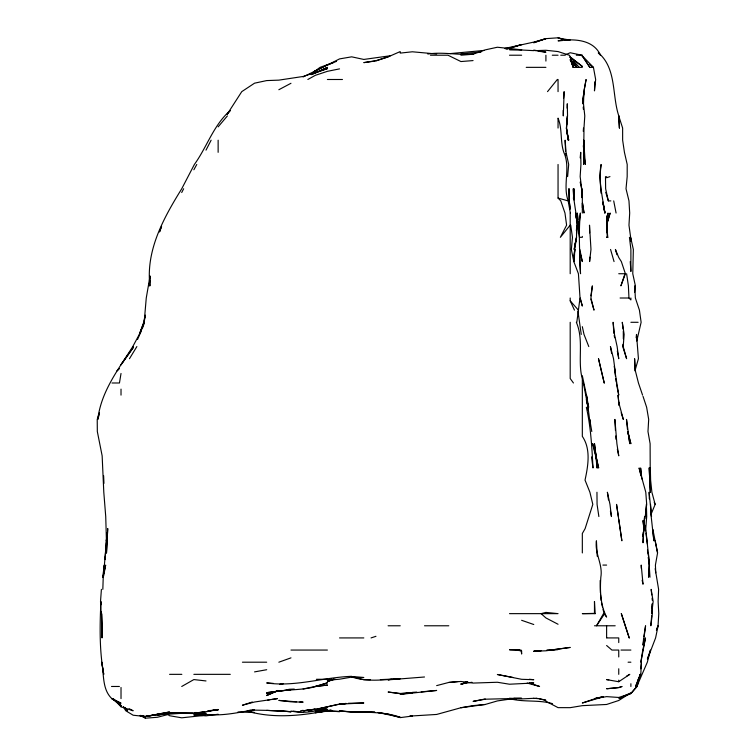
<?xml version="1.0" encoding="UTF-8"?>
<svg xmlns="http://www.w3.org/2000/svg" width="756" height="756" viewBox="0 0 756 756"><rect width="100%" height="100%" fill="white"/><g stroke="black" fill="none" stroke-linecap="round" stroke-linejoin="round"><path stroke-width="1.13" d="M588.177 410.574L586.448 395.123L582.328 375.713M583.623 150.123L583.708 140.191L585.314 164.468L583.764 153.44M652.428 603.713L652.352 613.645L650.831 625.779L651.672 615.847M600.16 580.532L600.387 592.676M643.347 531.978L643.025 542.77L644.603 516.528L643.734 525.354M583.764 140.191L583.585 164.468L583.991 128.057L584.785 115.914L583.49 103.77L583.897 91.637L586.089 79.493L584.095 90.531M150.075 280.353L149.934 285.872C145.653 250.387 163.683 217.841 181.724 188.783L194.368 164.468C207.078 146.919 213.504 125.014 230.278 110.508L227.414 114.109M102.825 589.359L103.232 577.225M574.267 261.585L574.74 249.452L576.507 237.308L576.705 225.175L576.45 230.684L576.771 227.376M594.83 81.771L594.471 90.871L595.662 79.493L593.432 67.35L582.328 55.887L589.822 67.35L593.432 67.35M567.123 108.184L567.302 103.77L567.539 115.914L566.376 128.057L568.219 140.191L566.584 128.057L567.416 115.914L566.66 124.74M589.822 257.172L589.614 261.585L590.975 249.452L589.5 225.175L589.642 232.895M652.069 609.223L652.343 603.713L652.031 608.126M574.163 258.278L574.617 249.452M106.993 536.391L106.464 544.112M582.328 207.664L582.328 193.527L580.154 176.611L580.929 164.468L580.712 152.334L580.192 157.853M105.037 559.563L106.965 533.074M573.426 198.686L574.04 188.754L574.059 199.792M651.889 610.328L651.681 613.645L653.156 601.502L651.152 589.359L651.738 594.877M648.27 555.15L648.412 552.938L649.971 577.225M583.273 131.364L583.509 128.057M101.398 589.359L100.52 601.502L100.983 613.645L100.964 611.434M583.226 100.463L583.897 91.637L582.545 103.77L583.934 91.637M622.916 344.358L622.746 346.569L626.601 358.703L623.199 346.569L624.144 334.426L622.282 322.292L623.048 328.907M623.341 338.839L623.303 331.119M105.169 559.563L105.434 556.255M563.579 98.252L564.137 91.637L563.286 115.914L563.211 110.395M643.554 638.952L643.025 645.17L645.577 625.779L643.819 636.817M645.265 527.556L645.454 525.354M646.011 518.729L646.021 513.211M105.689 552.938L106.18 547.429M144.273 321.187L146.258 298.006L150.075 275.94L149.225 285.872L150.085 277.036M567.614 176.611L568.692 164.468L566.036 152.334L565.11 140.191L565.554 151.228M574.947 246.135L575.278 242.827M640.729 668.824L641.438 662.199L640.795 674.343L635.569 686.476L638.896 677.65M578.709 227.376L580.381 213.031C578.397 233.169 579.814 253.543 580.523 273.729L579.682 261.585L579.824 249.452L582.328 261.585L580.362 253.865M576.516 234.001C578.775 218.919 573.124 203.95 573.313 188.754L573.993 199.792M606.737 224.069L608.013 213.031L606.614 232.631L607.389 225.175L606.614 215.914L607.248 237.308L607.796 237.308L606.718 226.271M636.136 337.743L636.524 334.426L638.423 358.703L634.936 370.846L634.605 358.703L635.371 370.846L638.451 382.99L642.572 395.123M634.596 292.487L635.39 285.872L632.772 273.729L633.348 249.452L630.636 237.308L628.973 225.175L629.691 213.031L628.973 200.888L626.015 188.754L627.178 176.611L627.206 164.468L624.437 152.334L622.642 140.191L622.632 128.057L618.748 115.97M576.8 322.292L580.022 298.006L578.425 273.729L573.804 261.585L571.356 249.452L572.453 237.308L570.733 225.175M102.693 577.225L104.319 565.082L103.648 573.908L106.435 540.805L105.727 516.528L103.799 492.241L102.145 455.821L97.326 431.544L97.222 419.41L99.433 412.785M590.89 295.804L592.364 285.872L590.937 298.006L594.008 310.149L590.871 299.111M144.339 321.262L145.303 315.11L143.706 322.292L139.387 334.426L144.179 322.292L139.302 334.426L132.772 346.569C118.39 369.334 100.954 391.674 97.817 419.41L99.386 413.891M121.017 373.473L119.457 382.99L111.992 382.99M652.91 529.748L657.569 552.938L655.414 565.082L655.735 572.812M103.61 576.119L105.651 565.082L102.844 577.225M106.171 540.805L106.908 537.554M606.614 225.175L610.158 213.031L606.614 224.381M636.769 341.05L641.126 322.292L639.425 310.149L635.371 298.006L634.681 285.872M637.79 682.063L640.134 674.343L637.176 686.476L630.891 693.554L618.947 698.62L627.905 694.206M636.807 685.38L640.36 674.343L637.61 681.421M133.16 347.259L133.387 346.569M624.617 274.834L620.903 285.872L625.382 273.729L621.347 261.585L618.748 257.503L615.412 249.452L616.934 254.715M647.401 658.892L650.481 650.056L647.334 662.199L636.798 686.476L630.891 693.479L618.748 697.457L606.614 696.626L594.471 698.62L603.297 696.635M159.629 231.79L161.226 227.376M142.222 328.907L144.207 323.388M656.397 630.211L658.041 625.779L658.778 613.645L658.117 601.502L658.608 589.359L655.168 568.663M159.525 231.79L161.604 226.271M656.643 629.653L658.117 625.779L655.594 637.922L647.457 659.166M650.973 514.496L655.159 504.384L651.889 492.241L650.614 480.107L650.321 467.964M139.794 334.426L141.155 331.393M137.516 339.482L139.34 335.437M181.724 192.534L183.642 188.754M206.001 150.151L211.132 140.191M193.857 169.788L196.777 164.468M129.465 358.703L136.864 346.569M227.216 114.203L241.769 91.637L254.555 83.179L266.698 80.58L278.841 80.136L303.118 76.469L327.395 68.598L315.261 72.935L327.395 67.35L315.261 73.058M547.524 91.637L557.333 79.493L558.051 79.493L558.051 91.637M570.194 225.175L560.366 237.308L566.603 225.175L564.968 213.031L560.791 200.888L558.051 198.081L558.051 164.468M218.134 126.866L227.386 115.914M119.032 368.569L117.038 370.846L119.429 368.559M312.804 72.737L320.062 67.35L336.505 61.387M312.804 72.954L315.261 70.781L312.568 72.954M312.568 73.247L315.261 71.168L312.455 73.086M630.891 692.732L618.748 700.491L606.614 704.469L582.328 705.66L570.194 707.663L558.051 707.644L545.908 701.237M608.816 679.748L606.614 679.625L618.748 681.723L629.805 674.343L626.79 675.968M375.959 60.934L388.093 56.889L400.236 51.559M181.724 686.476L193.857 679.568L206.001 680.948M307.843 79.493L315.261 75.354L327.395 71.329L339.538 68.881M278.841 89.728L290.975 83.283M315.261 70.894L327.395 64.912L303.118 76.951M277.83 690.464L266.698 695.539L277.83 690.7M565.479 54.801L570.194 52.74L581.874 55.216L589.822 67.35M333.462 679.181L327.395 681.695L333.462 679.342M333.462 62.625L327.395 65.044L339.538 58.902L351.672 56.832L363.816 59.44L390.323 55.755M311.207 74.532L314.241 73.341M311.207 74.617L314.241 73.445M464.241 683.15L460.933 684.341L467.558 682.422M460.933 55.216L473.076 54.234L485.21 49.877L497.353 47.241L521.631 49.82L509.497 49.66L521.631 49.773M278.841 662.199L290.975 657.862M533.774 42.827L545.908 38.641L558.051 37.8L564.675 39.813M609.96 176.611L606.614 177.754L606.614 176.611M594.471 698.884L582.328 703.004L603.212 696.805M371.045 637.922L375.959 636.306M252.353 701.993L242.421 705.216L254.555 702.003L277.405 698.62L272.056 699.404M533.774 42.553L545.908 38.641L533.774 42.1L505.074 48.365M388.093 56.889L375.959 60.669L363.816 62.616L374.853 61.094M618.748 687.487L622.084 686.476L618.748 687.686L606.614 688.754L617.643 687.601M516.112 699.158L509.497 699.168L497.353 700.935L485.21 704.469L473.076 705.622L460.933 707.739L436.656 714.448L410.168 716.074M331.808 679.257L327.395 680.551L335.125 679.323M274.419 691.513L266.698 693.725C282.508 688.621 299.376 691.088 315.261 686.675L327.395 682.838L315.261 686.476L303.118 688.962M279.937 684.265L282.149 683.67M436.656 685.616L448.79 682.441L457.626 681.562M464.241 683.055L460.933 683.887L471.971 682.281M595.18 698.62L603.184 696.711M338.433 704.28L315.261 709.468L339.538 704.157L346.154 703.458L339.538 704.044M485.21 698.969L473.076 701.379L485.21 699.205L521.631 698.298L513.91 698.166M391.41 679.257L388.093 679.871L424.513 676.989M207.106 711.368L210.433 710.763C193.177 715.97 174.806 710.309 157.437 715.28L169.58 713.21L192.752 713.163M254.555 671.886L266.698 669.721M207.144 711.368L218.134 709.487L210.319 710.763L218.134 709.997L209.421 710.555M460.933 707.739L485.21 704.469M300.595 710.763L303.118 710.338M409.062 692.921L400.236 694.395L436.656 690.445L421.205 691.853M279.937 684.378L283.254 683.83M250.34 710.243L247.184 710.763L254.555 710.13L266.698 710.366L290.975 711.651L266.698 710.366M252.447 709.903L254.555 709.563C235.447 713.173 215.214 717.737 196.069 712.587M267.766 700.028L269.911 699.716M304.101 710.763L315.261 709.137L303.118 710.763L315.261 709.383L307.531 709.988M335.125 679.247L327.395 680.334L339.538 679.2L351.672 677.111L363.816 677.518L352.778 676.97M193.857 713.21L204.895 711.717L193.857 713.522L181.724 713.314L169.58 714.108L157.437 717.264L145.303 718.2L140.635 715.337M410.168 715.819L412.37 716.036L400.236 717.624L388.093 714.127L378.161 712.539L400.236 717.255C380.646 710.338 359.743 713.333 339.538 710.876L351.672 712.039L374.853 712.171L315.602 710.763L331.402 710.281L327.395 710.706C301.559 715.686 274.834 718.55 249.036 711.67M273.322 683.386L266.698 682.933C294.935 687.138 323.294 677.329 351.672 676.327M146.409 716.187L157.437 714.694L145.303 716.527L133.16 715.223L125.77 710.763L123.398 706.992M218.134 714.24L206.001 715.856L193.857 715.034L202.693 715.167M330.703 710.328L315.261 712.672L330.419 710.763M478.595 52.504L480.797 52.221M540.625 650.604L533.774 651.417L541.494 650.557L533.774 651.228L545.908 650.803L570.194 647.429L550.519 650.056L558.051 649.536L553.638 649.688M449.896 53.629L484.105 50.425M290.975 711.046C303.203 713.758 315.743 711.727 327.395 707.578L315.261 710.763L327.395 709.572L315.261 710.527M460.933 53.95L480.797 51.994M507.285 48.715L521.631 44.538L509.497 48.469L506.18 48.734M202.693 715.582L181.724 717.813L169.58 715.734L167.029 713.872M346.154 703.505L339.538 704.157L363.816 702.967L348.365 703.288M448.79 682.441L460.933 681.458L473.076 683.074L497.353 682.262L509.497 684.218L533.774 683.018L531.562 682.819M473.076 60.584L460.933 61.548L447.987 55.216L430.438 55.216M506.18 48.724L509.497 48.469L505.074 48.677M288.773 689.292L294.292 689.085M308.722 711.141L310.971 710.99M412.37 692.364L416.792 692.109M562.464 40.559L558.051 40.815C573.256 38.688 593.091 38.953 600.538 55.216L598.261 52.929M564.675 40.437L570.194 40.115L558.051 37.998L563.57 39.586M533.774 698.308L521.631 698.913L509.497 698.223M427.82 54.026C443.007 51.729 457.928 55.264 473.076 54.234M534.879 50.671L545.908 50.274L558.051 51.569L569.268 55.216L570.194 56.52L573.086 67.35L582.328 67.35M547.013 649.914L550.33 649.801M169.58 713.21L181.724 712.908M594.471 613.381L582.328 613.645L595.152 613.645L594.471 601.502L594.471 613.381L595.152 613.645M317.747 710.763L327.395 710.631M380.372 679.625L400.236 678.737C384.057 679.606 367.388 682.299 351.672 676.913M316.358 679.313L327.395 679.238M370.44 679.691L363.816 679.72L353.884 677.092M509.497 55.216L521.631 55.216M552.286 55.216L558.051 55.216M560.754 55.216L564.997 55.216M576.308 55.216L581.874 55.216M526.214 67.35L545.908 67.35M327.395 79.493L342.459 79.493M605.764 192.364L608.344 200.888L610.82 200.888M577.99 221.858L579.521 237.308L582.328 237.308L582.328 236.392M618.748 273.729L625.382 273.729M620.1 298.006L628.954 298.006L630.891 299.934L630.891 298.006M630.891 322.292L638.13 322.292M602.882 565.082L606.614 565.082M509.497 613.645L558.051 613.645L545.908 612.398L541.126 613.645L545.908 617.935L558.051 624.258M388.093 625.779L400.236 625.779M424.513 625.779L448.79 625.779M594.471 625.779L615.195 625.779M339.538 637.922L363.816 637.922M606.964 637.922L618.748 637.922L618.748 642.581M290.975 650.056L327.395 650.056M519.93 650.028L509.497 649.763L520.09 650.056M621.007 650.056L630.891 650.056M242.421 662.199L266.698 662.199M628.085 662.199L630.891 662.199M169.58 674.343L181.837 674.343M193.857 674.343L230.278 674.343M111.51 686.476L119.401 686.476M100.926 604.809L100.907 601.502C99.839 625.694 99.253 650.406 103.752 674.343L101.758 662.199C104.082 674.475 102.069 689.349 111.841 698.62L121.017 705.499L121.017 706.803L133.16 710.763L129.115 708.693M197.174 713.9L193.857 713.825L206.001 714.741L196.069 712.558L201.587 713.05M203.789 714.042L206.001 714.089M238.008 711.963L254.555 712.539L250.141 711.746M278.18 710.763L290.975 711.783M194.963 713.069L206.001 713.484L203.789 713.267M511.699 698.714L509.497 698.62C523.587 702.466 538.565 699.574 552.532 703.656M296.494 701.814L278.841 700.406L290.975 701.814L303.118 702.135L299.811 701.974M521.631 50.009L533.774 50.643M465.346 681.562L467.558 681.723M327.868 710.763L339.538 711.736M607.796 237.308L606.614 237.204L607.248 237.308M436.656 53.988L412.37 51.786L400.236 53.1L400.236 52.457M529.361 679.247L533.774 679.71L521.631 679.304L497.353 674.484L512.804 677.433M533.774 698.213L537.554 698.62M538.187 51.238L545.908 52.155L533.774 50.085M536.032 698.157L545.908 700.264L539.075 698.62M293.186 711.075L303.118 712.502M516.074 650.056L521.631 650.963L521.631 654.034L521.092 650.056M194.963 712.483L206.001 714.363L196.069 712.483M143.092 715.96L140.89 715.582L145.303 716.433M527.149 683.074L539.586 686.476L529.361 682.952L533.774 684.407M558.051 198.081L568.181 200.888L570.345 213.031M521.631 620.298L533.774 624.513M139.784 715.601L145.303 717.605L145.303 718.2M111.548 698.62L121.017 703.222L112.861 699.13M570.194 57.021L582.328 66.452L570.194 57.012L570.194 57.541M606.614 645.501L611.906 650.056L618.748 650.056L618.748 656.964M121.017 705.499L113.088 698.62L121.017 706.803M589.737 64.317L593.025 67.35M123.502 706.888L127.632 710.763L124.693 707.408M598.516 52.929C616.726 68.522 611.859 94.991 618.748 115.791M573.454 61.897L576.724 65.016M570.194 59.885L576.885 67.35L570.194 59.8L573.653 67.35L570.572 58.94L573.086 67.35M570.194 57.172L579.172 67.35M570.194 298.006L570.194 300.803L578.416 310.149M604.715 614.496L606.614 617.057C600.311 604.998 599.914 590.568 600.831 577.225C603.071 564.486 594.556 553.534 596.427 540.805L597.231 556.255M573.445 382.99L570.194 378.501L570.194 322.292M654.205 502.362L655.159 504.384M570.194 300.803L574.456 310.149M588.782 346.569L584.01 334.426L582.328 326.668M643.025 396.342L646.635 407.267L648.686 419.41L647.977 431.544L650.113 443.687L650.236 477.896M621.186 412.785L623.313 419.41L618.748 402.494L618.03 395.123L619.145 405.292M592.751 443.687L596.248 455.821L596.9 467.964L596.078 456.926M592.543 443.687L598.667 467.964L596.219 456.926L597.712 467.964L596.153 456.926M580.258 299.017L582.328 306.067L580.239 298.006M610.564 249.452L614.052 261.585M575.666 215.233L578.472 225.175L579.521 237.308M576.355 322.292C584.18 340.502 577.31 360.347 582.328 379.058L582.328 436.373C591.05 449.036 588.083 465.97 585.031 480.107L589.907 492.241L592.817 504.384L585.106 528.661L582.328 533.481L582.328 552.938M627.905 432.649L630.891 443.687L627.773 431.544L628.321 434.861M594.471 450.189L595.974 455.821L594.471 443.687L595.974 455.821M586.93 400.642L588.669 407.267L586.448 395.123L590.436 426.025M640.946 475.694L639.094 467.964L645.785 492.241L646.692 504.384L645.331 516.528L646.38 504.384L646.701 516.528L645.766 528.661L649.498 565.082L648.535 577.225L649.347 565.082L648.232 557.361M566.641 131.364L568.729 140.191L566.376 128.057M601.474 602.608L602.513 607.021M603.033 609.223L604.082 613.645M586.278 399.537L588.055 407.267L583.396 382.99M642.137 580.221L643.025 584.218L641.22 565.082L641.286 568.389M608.344 200.888L605.632 188.754L605.48 176.611M602.863 203.099L605.027 213.031L602.91 201.994L604.8 213.031C602.674 196.881 598.119 180.892 601.105 164.468L599.895 176.611L601.029 193.167M580.173 182.13L581.61 188.754L582.025 197.581L581.827 188.754L582.044 197.581M617.34 449.206L618.748 455.821L616.896 443.687L614.893 419.41L615.441 430.438M614.193 335.532L614.656 337.743M614.193 366.433L615.119 370.846L613.522 358.703L610.432 346.569L611.604 353.194M616.49 384.086L618.748 395.123L614.864 370.846L615.497 376.365M657.569 552.938L655.168 540.587M613.711 200.888L616.074 213.031M610.404 511.009L611.453 516.528L609.979 504.384L607.38 492.241L608.495 499.971M617.321 350.982L618.748 358.703L617.132 346.569L614.477 334.426L613.107 322.292L613.881 333.32M565.8 153.44L566.206 155.641M568.181 200.888C562.436 184.899 570.96 167.823 563.806 152.334C560.026 141.145 562.521 129.115 558.051 118.134L558.051 128.057M645.17 528.661L645.558 530.873M645.945 533.074L647.372 544.112M591.797 431.544L589.727 419.41L589.774 421.612M650.576 511.009L653.855 540.805L652.797 529.767M628.69 437.062L629.795 443.687L626.507 419.41L627.461 429.342M586.354 407.267C590.89 427.291 591.901 447.58 592.997 467.964L591.542 456.926M582.498 203.203L584.019 213.031L582.498 203.109M581.241 334.426L577.962 311.255M618.342 516.528L616.537 504.384L621.867 540.805L618.748 519.315M598.865 516.528L597.07 504.384L596.957 492.241M626.611 273.729L628.397 285.872L628.954 298.006M618.748 402.494L619.145 405.358M629.436 237.308L630.891 249.452L630.891 271.461L630.249 261.585M583.301 145.71L584.086 152.334M615.753 378.576L616.14 381.884M576.214 218.55L575.571 213.031L578.472 225.175L577.329 213.031L577.83 219.656M576.469 220.752L576.733 222.963M641.882 479.002L640.615 467.964L641.23 475.694M652.097 598.194L652.324 600.396M600.595 594.877L601.115 600.396M650.538 504.384L651.511 516.528L649.13 492.241L649.309 498.865M583.226 107.087L583.386 109.289M615.734 435.957L615.923 439.274M103.629 475.694L103.941 483.415M647.514 549.631L647.599 552.938M630.891 237.894L630.891 241.362M630.891 683.726L630.891 686.476M618.748 668.767L618.748 674.343M618.748 680.164L618.748 681.723M606.614 625.779L606.614 637.922M582.328 55.216L582.328 56.672M582.328 203.203L582.328 213.031M570.194 213.031L570.194 273.729M545.908 55.216L545.908 61.075M218.134 140.191L218.134 152.334M121.017 389.113L121.017 395.123M121.017 687.469L121.017 698.62M102.192 625.779L102.032 637.922L101.635 613.645L102.202 625.779M107.721 528.661L106.483 552.938L107.721 528.661M574.74 249.452L573.662 261.585L574.777 249.452M643.895 528.661L643.025 536.382L643.914 528.661L643.025 520.704L643.914 528.661M642.789 650.056L640.861 662.199L645.501 637.922L642.789 650.056M576.507 237.308L574.135 249.452L576.573 237.308M603.496 613.645L596.541 625.779L604.649 613.645L603.496 613.645M133.16 347.656L121.017 364.732L133.16 347.656M157.437 714.203L145.303 716.527L169.58 711.982L157.437 714.203M278.841 691.06L266.698 692.666L290.975 689.699L278.841 691.06M327.395 685.078L315.261 686.476L327.395 685.078M412.37 692.761L400.236 693.677L388.093 692.042L400.236 693.469L412.37 692.761M331.808 710.64L327.395 710.763L331.808 710.612M629.228 637.922L621.328 613.645L629.228 637.922M604.233 382.99L598.497 358.703L604.233 382.99M570.194 208.921L569.23 200.888L568.975 188.754L569.23 200.888L570.194 208.921M650.302 492.241L649.206 467.964L650.302 492.241M619.4 128.057L618.748 115.914L619.4 128.057"/></g></svg>
